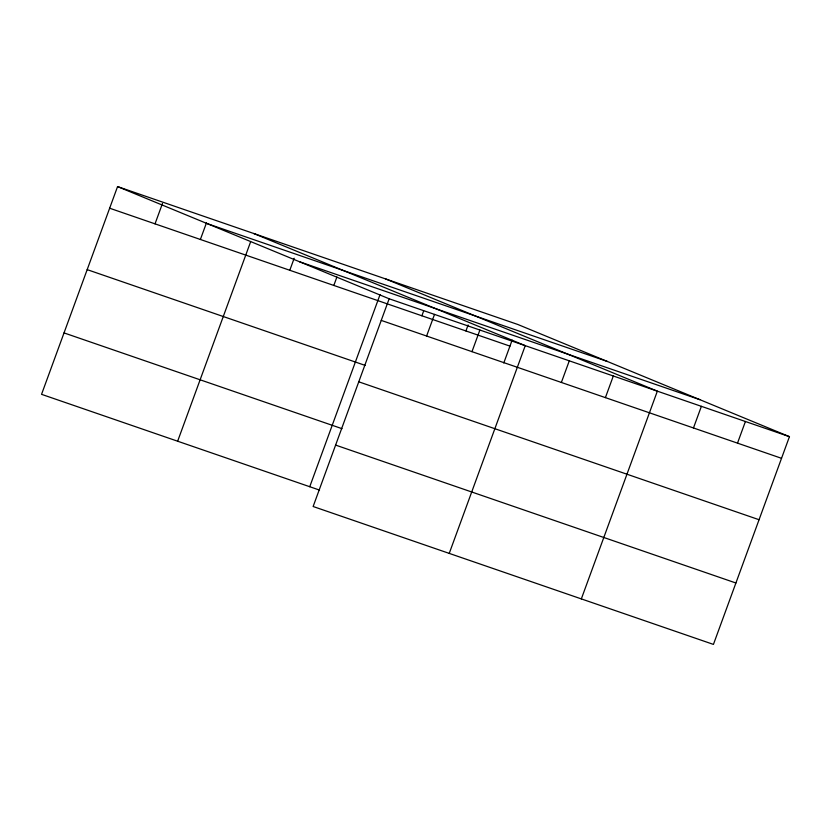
<?xml version="1.0" encoding="UTF-8"?>
<svg xmlns="http://www.w3.org/2000/svg" width="831" height="831" viewBox="0 0 831 831"><rect width="100%" height="100%" fill="white"/><g stroke="black" fill="none" stroke-linecap="round" stroke-linejoin="round"><path stroke-width="1.25" d="M117.566 186.591L389.157 298.776L313.131 506.505L713.434 644.409L789.45 436.67L517.869 324.495L117.566 186.591L41.55 394.33L319.53 490.093M155.023 223.851L162.502 203.418M200.385 239.473L206.545 222.656M177.647 441.209L250.588 241.883M289.79 270.272L294.184 258.254M333.823 285.449L336.898 277.035M309.745 486.717L380.047 294.61M421.888 315.78L423.644 310.981M426.604 336.025L434.52 314.398M465.921 330.956L468.113 324.942M471.977 351.658L479.892 330.032M503.783 362.981L512.145 340.118M449.239 553.394L525.254 345.654L253.673 233.48M561.372 382.457L569.287 360.831M605.404 397.623L613.32 375.996M581.336 598.902L657.352 391.162L385.771 278.987M693.47 427.965L701.385 406.338M737.502 443.131L745.417 421.504M207.189 223.612L607.492 361.516M299.534 261.755L699.827 399.659M389.157 298.776L789.45 436.67M109.65 208.217L509.954 346.122M381.242 320.402L781.535 458.307M87.182 269.639L365.162 365.401M358.763 381.813L759.056 519.718M64.029 332.909L342.008 428.671M335.61 445.094L735.902 582.998"/></g></svg>
